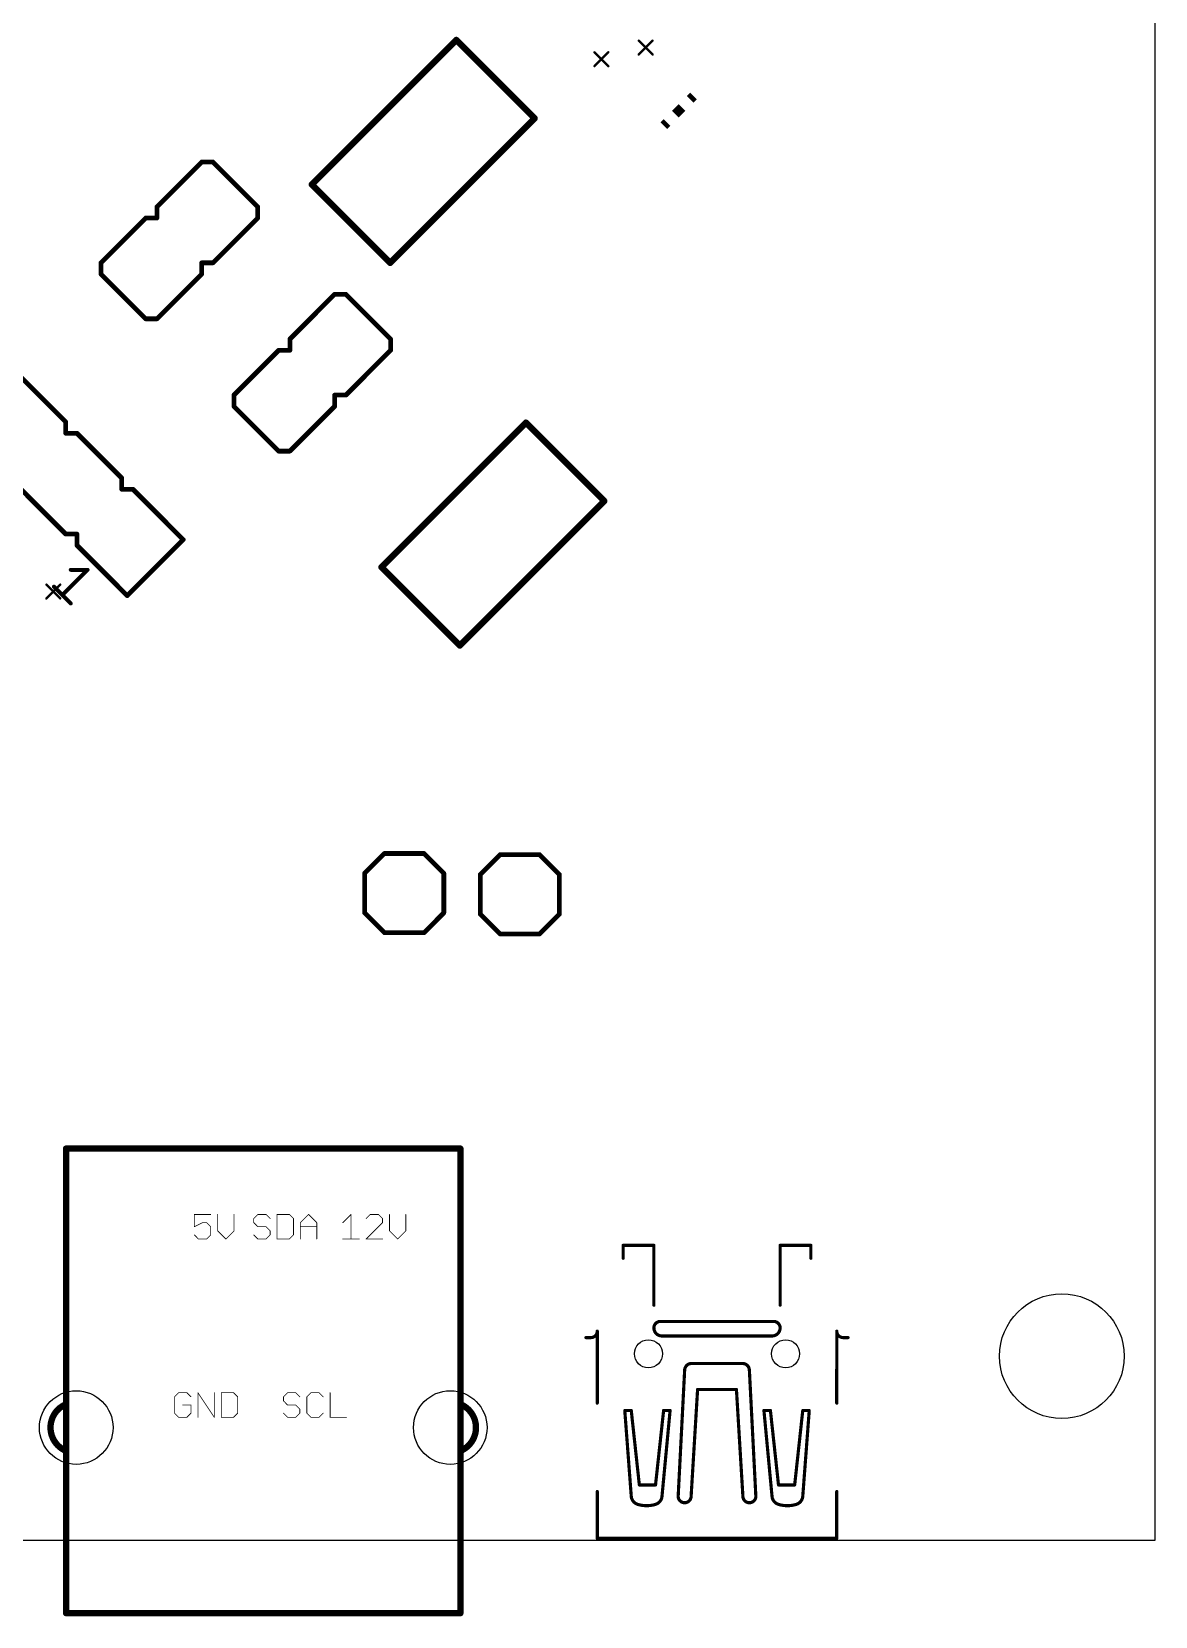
# Model space of a CAD drawing. Extents: x -5 to 95, y -6 to 82.
# Drawn here: x 58.9 to 95, y -5.3 to 45.5 of the extents above; entities that cross this region are included whole.
import ezdxf

# ---------------------------------------------------------------- set-up
doc = ezdxf.new("R2010")
doc.units = 0
doc.layers.add('20', color=7, linetype='CONTINUOUS')
doc.layers.add('21', color=253, linetype='CONTINUOUS')

# ---------------------------------------------------------------- blocks, each defined once
blk = doc.blocks.new('RECT')
blk.add_solid([(-0.5, -0.5), (0.5, -0.5), (-0.5, 0.5), (0.5, 0.5)])

msp = doc.modelspace()

# ---------------------------------------------------------------- linework, layer by layer
at = {"layer": '20'}
for p, q in [((95, -2.9), (95, 81.7)), ((-5, -2.9), (95, -2.9))]:
    msp.add_line(p, q, dxfattribs=at)
for centre, radius in [((92, 3), 2), ((78.7377, 3.0754), 0.45), ((83.1377, 3.0754), 0.45), ((60.38, 0.7098), 1.18), ((72.38, 0.7098), 1.18)]:
    msp.add_circle(centre, radius, dxfattribs=at)
at = {"layer": '21'}
for points, const_width in [([(67.9376, 40.5691), (72.572, 45.2034)], 0.2032), ([(72.572, 45.2034), (75.0865, 42.689)], 0.2032), ([(77.0071, 44.3629), (77.4505, 44.8063)], 0.0762), ([(77.0071, 44.8063), (77.4505, 44.3629)], 0.0762), ([(78.4262, 44.7364), (78.8696, 45.1798)], 0.0762), ([(78.4262, 45.1798), (78.8696, 44.7364)], 0.0762), ([(75.0865, 42.689), (70.4521, 38.0546)], 0.2032), ([(64.4051, 41.2892), (62.9683, 39.8523)], 0.1524), ([(64.4051, 41.2892), (64.7643, 41.2892)], 0.1524), ([(66.2012, 39.8523), (64.7643, 41.2892)], 0.1524), ([(70.4521, 38.0546), (67.9376, 40.5691)], 0.2032), ([(62.9683, 39.4931), (62.9683, 39.8523)], 0.1524), ([(66.2012, 39.4931), (66.2012, 39.8523)], 0.1524), ([(62.6091, 39.4931), (61.1722, 38.0563)], 0.1524), ([(62.9683, 39.4931), (62.6091, 39.4931)], 0.1524), ([(66.2012, 39.4931), (64.7643, 38.0563)], 0.1524), ([(61.1722, 37.6971), (61.1722, 38.0563)], 0.1524), ([(64.4051, 38.0563), (64.7643, 38.0563)], 0.1524), ([(64.4051, 38.0563), (64.4051, 37.6971)], 0.1524), ([(61.1722, 37.6971), (62.6091, 36.2602)], 0.1524), ([(64.4051, 37.6971), (62.9683, 36.2602)], 0.1524), ([(68.6709, 37.0475), (67.234, 35.6106)], 0.1524), ([(68.6709, 37.0475), (69.0301, 37.0475)], 0.1524), ([(70.4669, 35.6106), (69.0301, 37.0475)], 0.1524), ([(62.6091, 36.2602), (62.9683, 36.2602)], 0.1524), ([(67.234, 35.2514), (67.234, 35.6106)], 0.1524), ([(70.4669, 35.2514), (70.4669, 35.6106)], 0.1524), ([(66.8748, 35.2514), (65.438, 33.8146)], 0.1524), ([(67.234, 35.2514), (66.8748, 35.2514)], 0.1524), ([(70.4669, 35.2514), (69.0301, 33.8146)], 0.1524), ([(60.0422, 32.9521), (58.6054, 34.3889)], 0.1524), ([(65.438, 33.4554), (65.438, 33.8146)], 0.1524), ([(68.6709, 33.8146), (69.0301, 33.8146)], 0.1524), ([(68.6709, 33.8146), (68.6709, 33.4554)], 0.1524), ([(60.0422, 32.5929), (60.0422, 32.9521)], 0.1524), ([(65.438, 33.4554), (66.8748, 32.0185)], 0.1524), ([(68.6709, 33.4554), (67.234, 32.0185)], 0.1524), ([(70.1724, 28.2981), (74.8067, 32.9324)], 0.2032), ([(74.8067, 32.9324), (77.3212, 30.418)], 0.2032), ([(60.4014, 32.5929), (60.0422, 32.5929)], 0.1524), ([(61.8383, 31.156), (60.4014, 32.5929)], 0.1524), ([(66.8748, 32.0185), (67.234, 32.0185)], 0.1524), ([(61.8383, 30.7968), (61.8383, 31.156)], 0.1524), ([(58.6054, 30.7968), (60.0422, 29.36)], 0.1524), ([(62.1975, 30.7968), (61.8383, 30.7968)], 0.1524), ([(63.8139, 29.1804), (62.1975, 30.7968)], 0.1524), ([(77.3212, 30.418), (72.6868, 25.7836)], 0.2032), ([(60.0422, 29.36), (60.4014, 29.36)], 0.1524), ([(60.4014, 29.36), (60.4014, 29.0008)], 0.1524), ([(60.4014, 29.0008), (62.0179, 27.3843)], 0.1524), ([(62.0179, 27.3843), (63.8139, 29.1804)], 0.1524), ([(60.7429, 28.2117), (59.934, 27.4027)], 0.127), ([(60.2036, 28.2117), (60.7429, 28.2117)], 0.127), ([(72.6868, 25.7836), (70.1724, 28.2981)], 0.2032), ([(59.4217, 27.7381), (59.8651, 27.2947)], 0.0762), ([(59.8651, 27.7381), (59.4217, 27.2947)], 0.0762), ([(59.6643, 27.6724), (60.2036, 27.1331)], 0.127), ([(70.2671, 19.1177), (69.6321, 18.4827)], 0.1524), ([(70.2671, 19.1177), (71.5371, 19.1177)], 0.1524), ([(71.5371, 19.1177), (72.1721, 18.4827)], 0.1524), ([(73.9757, 19.0792), (73.3407, 18.4442)], 0.1524), ([(73.9757, 19.0792), (75.2457, 19.0792)], 0.1524), ([(75.2457, 19.0792), (75.8807, 18.4442)], 0.1524), ([(69.6321, 18.4827), (69.6321, 17.2127)], 0.1524), ([(72.1721, 18.4827), (72.1721, 17.2127)], 0.1524), ([(73.3407, 18.4442), (73.3407, 17.1742)], 0.1524), ([(75.8807, 18.4442), (75.8807, 17.1742)], 0.1524), ([(69.6321, 17.2127), (70.2671, 16.5777)], 0.1524), ([(72.1721, 17.2127), (71.5371, 16.5777)], 0.1524), ([(73.3407, 17.1742), (73.9757, 16.5392)], 0.1524), ([(75.8807, 17.1742), (75.2457, 16.5392)], 0.1524), ([(71.5371, 16.5777), (70.2671, 16.5777)], 0.1524), ([(75.2457, 16.5392), (73.9757, 16.5392)], 0.1524), ([(72.7049, 9.6548), (60.055, 9.6548)], 0.2032), ([(60.055, 9.6548), (60.055, 1.4598)], 0.2032), ([(72.7049, -0.0402), (72.7049, 9.6548)], 0.2032), ([(64.6955, 7.5431), (64.1702, 7.5431)], 0.0254), ([(64.1702, 7.5431), (64.1702, 7.1491)], 0.0254), ([(64.1702, 7.1491), (64.4328, 7.2804)], 0.0254), ([(64.4328, 7.2804), (64.5642, 7.2804)], 0.0254), ([(64.5642, 7.2804), (64.6955, 7.1491)], 0.0254), ([(64.6955, 7.1491), (64.6955, 6.8864)], 0.0254), ([(64.9186, 7.5431), (64.9186, 7.0177)], 0.0254), ([(65.4439, 7.0177), (65.4439, 7.5431)], 0.0254), ([(66.2065, 7.5431), (66.0752, 7.4118)], 0.0254), ([(66.0752, 7.4118), (66.0752, 7.2804)], 0.0254), ([(66.0752, 7.2804), (66.2065, 7.1491)], 0.0254), ([(66.4692, 7.5431), (66.2065, 7.5431)], 0.0254), ([(66.2065, 7.1491), (66.4692, 7.1491)], 0.0254), ([(66.6005, 7.4118), (66.4692, 7.5431)], 0.0254), ([(66.4692, 7.1491), (66.6005, 7.0177)], 0.0254), ([(66.8236, 7.5431), (66.8236, 6.755)], 0.0254), ([(67.2176, 7.5431), (66.8236, 7.5431)], 0.0254), ([(67.3489, 7.4118), (67.2176, 7.5431)], 0.0254), ([(67.3489, 6.8864), (67.3489, 7.4118)], 0.0254), ([(67.572, 7.2804), (67.8347, 7.5431)], 0.0254), ([(67.572, 6.755), (67.572, 7.2804)], 0.0254), ([(67.572, 7.1491), (68.0974, 7.1491)], 0.0254), ([(67.8347, 7.5431), (68.0974, 7.2804)], 0.0254), ([(68.0974, 7.2804), (68.0974, 6.755)], 0.0254), ([(68.9327, 7.2804), (69.1953, 7.5431)], 0.0254), ([(69.1953, 7.5431), (69.1953, 6.755)], 0.0254), ([(69.8124, 7.5431), (69.6811, 7.4118)], 0.0254), ([(69.6811, 6.755), (70.2064, 7.2804)], 0.0254), ([(70.0751, 7.5431), (69.8124, 7.5431)], 0.0254), ([(70.2064, 7.4118), (70.0751, 7.5431)], 0.0254), ([(70.2064, 7.2804), (70.2064, 7.4118)], 0.0254), ([(70.4295, 7.5431), (70.4295, 7.0177)], 0.0254), ([(70.9549, 7.0177), (70.9549, 7.5431)], 0.0254), ([(64.3015, 6.755), (64.1702, 6.8864)], 0.0254), ([(64.5642, 6.755), (64.3015, 6.755)], 0.0254), ([(64.6955, 6.8864), (64.5642, 6.755)], 0.0254), ([(64.9186, 7.0177), (65.1813, 6.755)], 0.0254), ([(65.1813, 6.755), (65.4439, 7.0177)], 0.0254), ([(66.2065, 6.755), (66.0752, 6.8864)], 0.0254), ([(66.4692, 6.755), (66.2065, 6.755)], 0.0254), ([(66.6005, 6.8864), (66.4692, 6.755)], 0.0254), ([(66.6005, 7.0177), (66.6005, 6.8864)], 0.0254), ([(66.8236, 6.755), (67.2176, 6.755)], 0.0254), ([(67.2176, 6.755), (67.3489, 6.8864)], 0.0254), ([(68.9327, 6.755), (69.458, 6.755)], 0.0254), ([(70.2064, 6.755), (69.6811, 6.755)], 0.0254), ([(70.4295, 7.0177), (70.6922, 6.755)], 0.0254), ([(70.6922, 6.755), (70.9549, 7.0177)], 0.0254), ([(77.9267, 6.5536), (78.9131, 6.5536)], 0.1016), ([(77.9267, 6.1381), (77.9267, 6.5015)], 0.1016), ([(78.9129, 4.6327), (78.9129, 6.5015)], 0.1016), ([(82.9622, 6.5535), (83.9486, 6.5535)], 0.1016), ([(82.9623, 4.6327), (82.9623, 6.5015)], 0.1016), ([(83.9485, 6.1381), (83.9485, 6.5015)], 0.1016), ([(82.7546, 4.1135), (79.1207, 4.1135)], 0.1016), ([(76.8885, 3.5944), (76.7327, 3.5944)], 0.1016), ([(77.0961, 1.4929), (77.0961, 3.802)], 0.1016), ([(78.9131, 3.9059), (78.9131, 3.9058)], 0.1016), ([(79.1726, 3.6463), (82.7027, 3.6463)], 0.1016), ([(84.7791, 1.4928), (84.7792, 3.8021)], 0.1016), ([(84.9867, 3.5944), (85.1425, 3.5944)], 0.1016), ([(79.6918, -1.493), (79.8994, 2.5562)], 0.1016), ([(81.7681, 2.7638), (80.107, 2.7638)], 0.1016), ([(82.1834, -1.493), (81.9758, 2.5562)], 0.1016), ([(60.055, 1.4598), (60.055, -0.0402)], 0.2032), ([(63.6665, 1.8281), (63.5352, 1.6968)], 0.0254), ([(63.5352, 1.6968), (63.5352, 1.1714)], 0.0254), ([(63.9292, 1.8281), (63.6665, 1.8281)], 0.0254), ([(64.0605, 1.6968), (63.9292, 1.8281)], 0.0254), ([(64.2836, 1.04), (64.2836, 1.8281)], 0.0254), ([(64.2836, 1.8281), (64.8089, 1.04)], 0.0254), ([(64.8089, 1.04), (64.8089, 1.8281)], 0.0254), ([(65.032, 1.8281), (65.032, 1.04)], 0.0254), ([(65.426, 1.8281), (65.032, 1.8281)], 0.0254), ([(65.5574, 1.6968), (65.426, 1.8281)], 0.0254), ([(65.5574, 1.1714), (65.5574, 1.6968)], 0.0254), ([(67.159, 1.8281), (67.0277, 1.6968)], 0.0254), ([(67.0277, 1.6968), (67.0277, 1.5654)], 0.0254), ([(67.0277, 1.5654), (67.159, 1.4341)], 0.0254), ([(67.4217, 1.8281), (67.159, 1.8281)], 0.0254), ([(67.553, 1.6968), (67.4217, 1.8281)], 0.0254), ([(67.9074, 1.8281), (67.7761, 1.6968)], 0.0254), ([(67.7761, 1.6968), (67.7761, 1.1714)], 0.0254), ([(68.1701, 1.8281), (67.9074, 1.8281)], 0.0254), ([(68.3014, 1.6968), (68.1701, 1.8281)], 0.0254), ([(68.5245, 1.8281), (68.5245, 1.04)], 0.0254), ([(80.1071, -1.4931), (80.3147, 1.9332)], 0.1016), ([(81.5605, 1.9332), (80.3145, 1.9332)], 0.1016), ([(81.7681, -1.4931), (81.5605, 1.9332)], 0.1016), ([(63.5352, 1.1714), (63.6665, 1.04)], 0.0254), ([(63.6665, 1.04), (63.9292, 1.04)], 0.0254), ([(64.0605, 1.4341), (63.7978, 1.4341)], 0.0254), ([(63.9292, 1.04), (64.0605, 1.1714)], 0.0254), ([(64.0605, 1.1714), (64.0605, 1.4341)], 0.0254), ([(65.032, 1.04), (65.426, 1.04)], 0.0254), ([(65.426, 1.04), (65.5574, 1.1714)], 0.0254), ([(67.159, 1.04), (67.0277, 1.1714)], 0.0254), ([(67.159, 1.4341), (67.4217, 1.4341)], 0.0254), ([(67.4217, 1.04), (67.159, 1.04)], 0.0254), ([(67.4217, 1.4341), (67.553, 1.3027)], 0.0254), ([(67.553, 1.1714), (67.4217, 1.04)], 0.0254), ([(67.553, 1.3027), (67.553, 1.1714)], 0.0254), ([(67.7761, 1.1714), (67.9074, 1.04)], 0.0254), ([(67.9074, 1.04), (68.1701, 1.04)], 0.0254), ([(68.1701, 1.04), (68.3014, 1.1714)], 0.0254), ([(68.5245, 1.04), (69.0499, 1.04)], 0.0254), ([(77.9786, 1.2583), (78.1863, -1.4931)], 0.1016), ([(78.1863, 1.2583), (77.9786, 1.2583)], 0.1016), ([(78.4458, -1.1297), (78.1863, 1.2583)], 0.1016), ([(79.2245, 1.2583), (78.965, -1.1297)], 0.1016), ([(79.1726, -1.4931), (79.4322, 1.2583)], 0.1016), ([(79.4322, 1.2583), (79.2245, 1.2583)], 0.1016), ([(82.7026, -1.4931), (82.443, 1.2583)], 0.1016), ([(82.443, 1.2583), (82.6507, 1.2583)], 0.1016), ([(82.6507, 1.2583), (82.9102, -1.1297)], 0.1016), ([(83.4294, -1.1297), (83.6889, 1.2583)], 0.1016), ([(83.8966, 1.2583), (83.6889, -1.4931)], 0.1016), ([(83.6889, 1.2583), (83.8966, 1.2583)], 0.1016), ([(60.055, -0.0402), (60.055, -5.2402)], 0.2032), ([(72.7049, -5.2402), (72.7049, -0.0402)], 0.2032), ([(77.0961, -2.8428), (77.0962, -1.3393)], 0.1016), ([(78.965, -1.1297), (78.4458, -1.1297)], 0.1016), ([(82.9102, -1.1297), (83.4294, -1.1297)], 0.1016), ([(84.7791, -2.8428), (84.7791, -1.3392)], 0.1016), ([(79.8994, -1.7007), (79.8995, -1.7007)], 0.1016), ([(84.7791, -2.8428), (77.0961, -2.8428)], 0.1016), ([(84.7792, -2.8428), (84.7791, -2.8428)], 0.1016), ([(60.055, -5.2402), (72.7049, -5.2402)], 0.2032)]:
    msp.add_lwpolyline(points, dxfattribs=dict(at, const_width=const_width))
for points, const_width in [([(72.6079, 45.2394, 1), (72.5361, 45.1675)], 0.1016), ([(72.6079, 45.1675, 1), (72.5361, 45.2394)], 0.1016), ([(77.0206, 44.8197, 1), (76.9936, 44.7928)], 0.0381), ([(77.464, 44.7928, 1), (77.4371, 44.8197)], 0.0381), ([(78.4396, 45.1933, 1), (78.4127, 45.1663)], 0.0381), ([(78.4127, 44.7499, 1), (78.4396, 44.7229)], 0.0381), ([(78.883, 45.1663, 1), (78.8561, 45.1933)], 0.0381), ([(78.8561, 44.7229, 1), (78.883, 44.7499)], 0.0381), ([(76.9936, 44.3763, 1), (77.0206, 44.3494)], 0.0381), ([(77.4371, 44.3494, 1), (77.464, 44.3763)], 0.0381), ([(75.1224, 42.653, 1), (75.0505, 42.7249)], 0.1016), ([(75.0505, 42.653, 1), (75.1224, 42.7249)], 0.1016), ([(64.4051, 41.3273, 1), (64.4051, 41.2511)], 0.0762), ([(64.4321, 41.2622, 1), (64.3782, 41.3161)], 0.0762), ([(64.7913, 41.3161, 1), (64.7374, 41.2622)], 0.0762), ([(64.7643, 41.2511, 1), (64.7643, 41.3273)], 0.0762), ([(67.9735, 40.605, 1), (67.9017, 40.5331)], 0.1016), ([(67.9017, 40.605, 1), (67.9735, 40.5331)], 0.1016), ([(62.9413, 39.8793, 1), (62.9952, 39.8254)], 0.0762), ([(63.0064, 39.8523, 1), (62.9302, 39.8523)], 0.0762), ([(66.2393, 39.8523, 1), (66.1631, 39.8523)], 0.0762), ([(66.1742, 39.8254, 1), (66.2281, 39.8793)], 0.0762), ([(62.6091, 39.5312, 1), (62.6091, 39.455)], 0.0762), ([(62.636, 39.4662, 1), (62.5821, 39.5201)], 0.0762), ([(62.9302, 39.4931, 1), (63.0064, 39.4931)], 0.0762), ([(62.9683, 39.455, 1), (62.9683, 39.5312)], 0.0762), ([(66.1631, 39.4931, 1), (66.2393, 39.4931)], 0.0762), ([(66.2281, 39.4662, 1), (66.1742, 39.5201)], 0.0762), ([(61.2103, 38.0563, 1), (61.1341, 38.0563)], 0.0762), ([(61.1453, 38.0832, 1), (61.1992, 38.0293)], 0.0762), ([(64.4051, 38.0944, 1), (64.4051, 38.0182)], 0.0762), ([(64.4432, 38.0563, 1), (64.367, 38.0563)], 0.0762), ([(64.7374, 38.0832, 1), (64.7913, 38.0293)], 0.0762), ([(64.7643, 38.0182, 1), (64.7643, 38.0944)], 0.0762), ([(70.4162, 38.0905, 1), (70.488, 38.0187)], 0.1016), ([(70.4162, 38.0187, 1), (70.488, 38.0905)], 0.1016), ([(61.1992, 37.724, 1), (61.1453, 37.6701)], 0.0762), ([(61.1341, 37.6971, 1), (61.2103, 37.6971)], 0.0762), ([(64.367, 37.6971, 1), (64.4432, 37.6971)], 0.0762), ([(64.4321, 37.6701, 1), (64.3782, 37.724)], 0.0762), ([(68.6709, 37.0856, 1), (68.6709, 37.0094)], 0.0762), ([(68.6978, 37.0205, 1), (68.6439, 37.0744)], 0.0762), ([(69.057, 37.0744, 1), (69.0031, 37.0205)], 0.0762), ([(69.0301, 37.0094, 1), (69.0301, 37.0856)], 0.0762), ([(62.6091, 36.2983, 1), (62.6091, 36.2221)], 0.0762), ([(62.5821, 36.2333, 1), (62.636, 36.2872)], 0.0762), ([(62.9413, 36.2872, 1), (62.9952, 36.2333)], 0.0762), ([(62.9683, 36.2221, 1), (62.9683, 36.2983)], 0.0762), ([(67.2721, 35.6106, 1), (67.1959, 35.6106)], 0.0762), ([(67.2071, 35.6376, 1), (67.261, 35.5837)], 0.0762), ([(70.505, 35.6106, 1), (70.4288, 35.6106)], 0.0762), ([(70.44, 35.5837, 1), (70.4939, 35.6376)], 0.0762), ([(66.8748, 35.2895, 1), (66.8748, 35.2133)], 0.0762), ([(66.9018, 35.2245, 1), (66.8479, 35.2784)], 0.0762), ([(67.1959, 35.2514, 1), (67.2721, 35.2514)], 0.0762), ([(67.234, 35.2133, 1), (67.234, 35.2895)], 0.0762), ([(70.4288, 35.2514, 1), (70.505, 35.2514)], 0.0762), ([(70.4939, 35.2245, 1), (70.44, 35.2784)], 0.0762), ([(65.4761, 33.8146, 1), (65.3999, 33.8146)], 0.0762), ([(65.411, 33.8415, 1), (65.4649, 33.7877)], 0.0762), ([(68.6709, 33.8527, 1), (68.6709, 33.7765)], 0.0762), ([(68.709, 33.8146, 1), (68.6328, 33.8146)], 0.0762), ([(69.0031, 33.8415, 1), (69.057, 33.7877)], 0.0762), ([(69.0301, 33.7765, 1), (69.0301, 33.8527)], 0.0762), ([(60.0803, 32.9521, 1), (60.0041, 32.9521)], 0.0762), ([(65.4649, 33.4823, 1), (65.411, 33.4284)], 0.0762), ([(65.3999, 33.4554, 1), (65.4761, 33.4554)], 0.0762), ([(68.6328, 33.4554, 1), (68.709, 33.4554)], 0.0762), ([(68.6978, 33.4284, 1), (68.6439, 33.4823)], 0.0762), ([(74.8427, 32.9684, 1), (74.7708, 32.8965)], 0.1016), ([(74.8427, 32.8965, 1), (74.7708, 32.9684)], 0.1016), ([(60.0422, 32.631, 1), (60.0422, 32.5548)], 0.0762), ([(60.0041, 32.5929, 1), (60.0803, 32.5929)], 0.0762), ([(60.0153, 32.9251, 1), (60.0692, 32.979)], 0.0762), ([(60.4284, 32.6198, 1), (60.3745, 32.5659)], 0.0762), ([(60.4014, 32.5548, 1), (60.4014, 32.631)], 0.0762), ([(66.8748, 32.0566, 1), (66.8748, 31.9804)], 0.0762), ([(66.8479, 31.9916, 1), (66.9018, 32.0455)], 0.0762), ([(67.2071, 32.0455, 1), (67.261, 31.9916)], 0.0762), ([(67.234, 31.9804, 1), (67.234, 32.0566)], 0.0762), ([(61.8764, 31.156, 1), (61.8002, 31.156)], 0.0762), ([(61.8113, 31.1291, 1), (61.8652, 31.183)], 0.0762), ([(61.8383, 30.8349, 1), (61.8383, 30.7587)], 0.0762), ([(61.8002, 30.7968, 1), (61.8764, 30.7968)], 0.0762), ([(62.2244, 30.8237, 1), (62.1705, 30.7699)], 0.0762), ([(62.1975, 30.7587, 1), (62.1975, 30.8349)], 0.0762), ([(77.3571, 30.382, 1), (77.2853, 30.4539)], 0.1016), ([(77.2853, 30.382, 1), (77.3571, 30.4539)], 0.1016), ([(60.0422, 29.3981, 1), (60.0422, 29.3219)], 0.0762), ([(60.0153, 29.333, 1), (60.0692, 29.3869)], 0.0762), ([(60.4395, 29.36, 1), (60.3633, 29.36)], 0.0762), ([(60.4284, 29.0277, 1), (60.3745, 28.9738)], 0.0762), ([(60.3633, 29.0008, 1), (60.4395, 29.0008)], 0.0762), ([(60.4014, 29.3219, 1), (60.4014, 29.3981)], 0.0762), ([(63.8409, 29.1534, 1), (63.787, 29.2073)], 0.0762), ([(63.787, 29.1534, 1), (63.8409, 29.2073)], 0.0762), ([(60.2036, 28.2434, 1), (60.2036, 28.1799)], 0.0635), ([(60.7653, 28.1892, 1), (60.7204, 28.2341)], 0.0635), ([(60.7429, 28.1799, 1), (60.7429, 28.2434)], 0.0635), ([(70.2083, 28.334, 1), (70.1365, 28.2621)], 0.1016), ([(70.1365, 28.334, 1), (70.2083, 28.2621)], 0.1016), ([(59.4352, 27.7516, 1), (59.4083, 27.7247)], 0.0381), ([(59.6868, 27.6948, 1), (59.6419, 27.6499)], 0.0635), ([(59.8786, 27.7247, 1), (59.8517, 27.7516)], 0.0381), ([(59.9115, 27.4252, 1), (59.9564, 27.3803)], 0.0635), ([(61.9909, 27.4112, 1), (62.0448, 27.3574)], 0.0762), ([(61.9909, 27.3574, 1), (62.0448, 27.4112)], 0.0762), ([(59.4083, 27.3082, 1), (59.4352, 27.2813)], 0.0381), ([(59.8517, 27.2813, 1), (59.8786, 27.3082)], 0.0381), ([(60.1812, 27.1107, 1), (60.2261, 27.1556)], 0.0635), ([(72.6509, 25.8195, 1), (72.7228, 25.7477)], 0.1016), ([(72.6509, 25.7477, 1), (72.7228, 25.8195)], 0.1016), ([(70.2671, 19.1558, 1), (70.2671, 19.0796)], 0.0762), ([(70.294, 19.0908, 1), (70.2401, 19.1447)], 0.0762), ([(71.564, 19.1447, 1), (71.5101, 19.0908)], 0.0762), ([(71.5371, 19.0796, 1), (71.5371, 19.1558)], 0.0762), ([(73.9757, 19.1173, 1), (73.9757, 19.0411)], 0.0762), ([(74.0027, 19.0522, 1), (73.9488, 19.1061)], 0.0762), ([(75.2727, 19.1061, 1), (75.2188, 19.0522)], 0.0762), ([(75.2457, 19.0411, 1), (75.2457, 19.1173)], 0.0762), ([(69.6051, 18.5097, 1), (69.659, 18.4558)], 0.0762), ([(69.6702, 18.4827, 1), (69.594, 18.4827)], 0.0762), ([(72.2102, 18.4827, 1), (72.134, 18.4827)], 0.0762), ([(72.1451, 18.4558, 1), (72.199, 18.5097)], 0.0762), ([(73.3788, 18.4442, 1), (73.3026, 18.4442)], 0.0762), ([(73.3138, 18.4711, 1), (73.3677, 18.4172)], 0.0762), ([(75.9188, 18.4442, 1), (75.8426, 18.4442)], 0.0762), ([(75.8538, 18.4172, 1), (75.9077, 18.4711)], 0.0762), ([(69.659, 17.2397, 1), (69.6051, 17.1858)], 0.0762), ([(72.199, 17.1858, 1), (72.1451, 17.2397)], 0.0762), ([(69.594, 17.2127, 1), (69.6702, 17.2127)], 0.0762), ([(72.134, 17.2127, 1), (72.2102, 17.2127)], 0.0762), ([(73.3677, 17.2011, 1), (73.3138, 17.1472)], 0.0762), ([(73.3026, 17.1742, 1), (73.3788, 17.1742)], 0.0762), ([(75.8426, 17.1742, 1), (75.9188, 17.1742)], 0.0762), ([(75.9077, 17.1472, 1), (75.8538, 17.2011)], 0.0762), ([(70.2671, 16.6158, 1), (70.2671, 16.5396)], 0.0762), ([(70.2401, 16.5508, 1), (70.294, 16.6047)], 0.0762), ([(71.5101, 16.6047, 1), (71.564, 16.5508)], 0.0762), ([(71.5371, 16.5396, 1), (71.5371, 16.6158)], 0.0762), ([(73.9757, 16.5773, 1), (73.9757, 16.5011)], 0.0762), ([(73.9488, 16.5122, 1), (74.0027, 16.5661)], 0.0762), ([(75.2188, 16.5661, 1), (75.2727, 16.5122)], 0.0762), ([(75.2457, 16.5011, 1), (75.2457, 16.5773)], 0.0762), ([(60.055, 9.7056, 1), (60.055, 9.604)], 0.1016), ([(60.1058, 9.6548, 1), (60.0042, 9.6548)], 0.1016), ([(72.7557, 9.6548, 1), (72.6542, 9.6548)], 0.1016), ([(72.7049, 9.604, 1), (72.7049, 9.7056)], 0.1016), ([(64.1702, 7.5495, 1), (64.1702, 7.5368)], 0.0127), ([(64.1765, 7.5431, 1), (64.1638, 7.5431)], 0.0127), ([(64.1673, 7.1547, 1), (64.173, 7.1434)], 0.0127), ([(64.1638, 7.1491, 1), (64.1765, 7.1491)], 0.0127), ([(64.4328, 7.2868, 1), (64.4328, 7.2741)], 0.0127), ([(64.4357, 7.2747, 1), (64.43, 7.2861)], 0.0127), ([(64.5687, 7.2849, 1), (64.5597, 7.2759)], 0.0127), ([(64.5642, 7.2741, 1), (64.5642, 7.2868)], 0.0127), ([(64.7019, 7.1491, 1), (64.6892, 7.1491)], 0.0127), ([(64.691, 7.1446, 1), (64.7, 7.1536)], 0.0127), ([(64.6955, 7.5368, 1), (64.6955, 7.5495)], 0.0127), ([(64.9249, 7.5431, 1), (64.9122, 7.5431)], 0.0127), ([(65.4503, 7.5431, 1), (65.4376, 7.5431)], 0.0127), ([(66.0815, 7.4118, 1), (66.0688, 7.4118)], 0.0127), ([(66.0707, 7.4162, 1), (66.0796, 7.4073)], 0.0127), ([(66.0796, 7.2849, 1), (66.0707, 7.2759)], 0.0127), ([(66.0688, 7.2804, 1), (66.0815, 7.2804)], 0.0127), ([(66.2065, 7.5495, 1), (66.2065, 7.5368)], 0.0127), ([(66.2065, 7.1554, 1), (66.2065, 7.1427)], 0.0127), ([(66.211, 7.5386, 1), (66.202, 7.5476)], 0.0127), ([(66.202, 7.1446, 1), (66.211, 7.1536)], 0.0127), ([(66.4737, 7.5476, 1), (66.4647, 7.5386)], 0.0127), ([(66.4737, 7.1536, 1), (66.4647, 7.1446)], 0.0127), ([(66.4692, 7.5368, 1), (66.4692, 7.5495)], 0.0127), ([(66.4692, 7.1427, 1), (66.4692, 7.1554)], 0.0127), ([(66.596, 7.4073, 1), (66.605, 7.4162)], 0.0127), ([(66.8236, 7.5495, 1), (66.8236, 7.5368)], 0.0127), ([(66.8299, 7.5431, 1), (66.8172, 7.5431)], 0.0127), ([(67.2221, 7.5476, 1), (67.2131, 7.5386)], 0.0127), ([(67.2176, 7.5368, 1), (67.2176, 7.5495)], 0.0127), ([(67.3553, 7.4118, 1), (67.3426, 7.4118)], 0.0127), ([(67.3445, 7.4073, 1), (67.3534, 7.4162)], 0.0127), ([(67.5783, 7.2804, 1), (67.5656, 7.2804)], 0.0127), ([(67.5675, 7.2849, 1), (67.5765, 7.2759)], 0.0127), ([(67.572, 7.1554, 1), (67.572, 7.1427)], 0.0127), ([(67.8392, 7.5476, 1), (67.8302, 7.5386)], 0.0127), ([(67.8392, 7.5386, 1), (67.8302, 7.5476)], 0.0127), ([(68.1037, 7.2804, 1), (68.091, 7.2804)], 0.0127), ([(68.0929, 7.2759, 1), (68.1019, 7.2849)], 0.0127), ([(68.0974, 7.1427, 1), (68.0974, 7.1554)], 0.0127), ([(68.9282, 7.2849, 1), (68.9371, 7.2759)], 0.0127), ([(69.2017, 7.5431, 1), (69.189, 7.5431)], 0.0127), ([(69.1998, 7.5386, 1), (69.1909, 7.5476)], 0.0127), ([(69.6766, 7.4162, 1), (69.6856, 7.4073)], 0.0127), ([(69.8124, 7.5495, 1), (69.8124, 7.5368)], 0.0127), ([(69.8169, 7.5386, 1), (69.8079, 7.5476)], 0.0127), ([(70.0796, 7.5476, 1), (70.0706, 7.5386)], 0.0127), ([(70.0751, 7.5368, 1), (70.0751, 7.5495)], 0.0127), ([(70.2128, 7.4118, 1), (70.2001, 7.4118)], 0.0127), ([(70.2001, 7.2804, 1), (70.2128, 7.2804)], 0.0127), ([(70.202, 7.4073, 1), (70.2109, 7.4162)], 0.0127), ([(70.2109, 7.2759, 1), (70.202, 7.2849)], 0.0127), ([(70.4358, 7.5431, 1), (70.4231, 7.5431)], 0.0127), ([(70.9612, 7.5431, 1), (70.9485, 7.5431)], 0.0127), ([(64.1746, 6.8909, 1), (64.1657, 6.8819)], 0.0127), ([(64.3015, 6.7614, 1), (64.3015, 6.7487)], 0.0127), ([(64.297, 6.7505, 1), (64.306, 6.7595)], 0.0127), ([(64.5597, 6.7595, 1), (64.5687, 6.7505)], 0.0127), ([(64.5642, 6.7487, 1), (64.5642, 6.7614)], 0.0127), ([(64.6892, 6.8864, 1), (64.7019, 6.8864)], 0.0127), ([(64.7, 6.8819, 1), (64.691, 6.8909)], 0.0127), ([(64.9231, 7.0222, 1), (64.9141, 7.0132)], 0.0127), ([(64.9122, 7.0177, 1), (64.9249, 7.0177)], 0.0127), ([(65.1768, 6.7595, 1), (65.1857, 6.7505)], 0.0127), ([(65.1768, 6.7505, 1), (65.1857, 6.7595)], 0.0127), ([(65.4376, 7.0177, 1), (65.4503, 7.0177)], 0.0127), ([(65.4484, 7.0132, 1), (65.4395, 7.0222)], 0.0127), ([(66.0796, 6.8909, 1), (66.0707, 6.8819)], 0.0127), ([(66.2065, 6.7614, 1), (66.2065, 6.7487)], 0.0127), ([(66.202, 6.7505, 1), (66.211, 6.7595)], 0.0127), ([(66.4647, 6.7595, 1), (66.4737, 6.7505)], 0.0127), ([(66.4692, 6.7487, 1), (66.4692, 6.7614)], 0.0127), ([(66.6069, 7.0177, 1), (66.5942, 7.0177)], 0.0127), ([(66.5942, 6.8864, 1), (66.6069, 6.8864)], 0.0127), ([(66.596, 7.0132, 1), (66.605, 7.0222)], 0.0127), ([(66.605, 6.8819, 1), (66.596, 6.8909)], 0.0127), ([(66.8236, 6.7614, 1), (66.8236, 6.7487)], 0.0127), ([(66.8172, 6.755, 1), (66.8299, 6.755)], 0.0127), ([(67.2131, 6.7595, 1), (67.2221, 6.7505)], 0.0127), ([(67.2176, 6.7487, 1), (67.2176, 6.7614)], 0.0127), ([(67.3426, 6.8864, 1), (67.3553, 6.8864)], 0.0127), ([(67.3534, 6.8819, 1), (67.3445, 6.8909)], 0.0127), ([(67.5656, 6.755, 1), (67.5783, 6.755)], 0.0127), ([(68.091, 6.755, 1), (68.1037, 6.755)], 0.0127), ([(68.9327, 6.7614, 1), (68.9327, 6.7487)], 0.0127), ([(69.189, 6.755, 1), (69.2017, 6.755)], 0.0127), ([(69.458, 6.7487, 1), (69.458, 6.7614)], 0.0127), ([(69.6811, 6.7614, 1), (69.6811, 6.7487)], 0.0127), ([(69.6766, 6.7595, 1), (69.6856, 6.7505)], 0.0127), ([(70.2064, 6.7487, 1), (70.2064, 6.7614)], 0.0127), ([(70.434, 7.0222, 1), (70.425, 7.0132)], 0.0127), ([(70.4231, 7.0177, 1), (70.4358, 7.0177)], 0.0127), ([(70.6877, 6.7595, 1), (70.6967, 6.7505)], 0.0127), ([(70.6877, 6.7505, 1), (70.6967, 6.7595)], 0.0127), ([(70.9485, 7.0177, 1), (70.9612, 7.0177)], 0.0127), ([(70.9594, 7.0132, 1), (70.9504, 7.0222)], 0.0127), ([(77.9267, 6.579, 1), (77.9267, 6.5282)], 0.0508), ([(77.9521, 6.5015, 1), (77.9013, 6.5015)], 0.0508), ([(77.9013, 6.1381, 1), (77.9521, 6.1381)], 0.0508), ([(78.9383, 6.5015, 1), (78.8875, 6.5015)], 0.0508), ([(78.9131, 6.5282, 1), (78.9131, 6.579)], 0.0508), ([(82.9622, 6.5789, 1), (82.9622, 6.5281)], 0.0508), ([(82.9877, 6.5015, 1), (82.9369, 6.5015)], 0.0508), ([(83.9739, 6.5015, 1), (83.9231, 6.5015)], 0.0508), ([(83.9231, 6.1381, 1), (83.9739, 6.1381)], 0.0508), ([(83.9486, 6.5281, 1), (83.9486, 6.5789)], 0.0508), ([(78.8875, 4.6327, 1), (78.9383, 4.6327)], 0.0508), ([(82.9369, 4.6327, 1), (82.9877, 4.6327)], 0.0508), ([(79.1207, 4.1135, 0.4145), (78.9131, 3.9059)], 0.1016), ([(79.1207, 4.1389, 1), (79.1207, 4.0881)], 0.0508), ([(79.1207, 4.0881, 1), (79.1207, 4.1389)], 0.0508), ([(82.9621, 3.9059, 0.4145), (82.7545, 4.1135)], 0.1016), ([(82.7545, 4.1389, 1), (82.7545, 4.0881)], 0.0508), ([(82.7546, 4.0881, 1), (82.7546, 4.1389)], 0.0508), ([(76.7327, 3.6198, 1), (76.7327, 3.569)], 0.0508), ([(76.8885, 3.5944, 0.4142), (77.0961, 3.802)], 0.1016), ([(76.8885, 3.6198, 1), (76.8885, 3.569)], 0.0508), ([(76.8885, 3.569, 1), (76.8885, 3.6198)], 0.0508), ([(77.1215, 3.802, 1), (77.0707, 3.802)], 0.0508), ([(77.1215, 3.802, 1), (77.0707, 3.802)], 0.0508), ([(78.9385, 3.9059, 1), (78.8877, 3.9059)], 0.0508), ([(78.9131, 3.9058, 0.414), (79.1726, 3.6463)], 0.1016), ([(78.9385, 3.9058, 1), (78.8877, 3.9058)], 0.0508), ([(78.8877, 3.9059, 1), (78.9385, 3.9059)], 0.0508), ([(78.8877, 3.9058, 1), (78.9385, 3.9058)], 0.0508), ([(79.1726, 3.6717, 1), (79.1726, 3.6209)], 0.0508), ([(79.1726, 3.6209, 1), (79.1726, 3.6717)], 0.0508), ([(82.7026, 3.6463, 0.4135), (82.9621, 3.9058)], 0.1016), ([(82.7026, 3.6717, 1), (82.7026, 3.6209)], 0.0508), ([(82.7027, 3.6209, 1), (82.7027, 3.6717)], 0.0508), ([(82.9875, 3.9058, 1), (82.9367, 3.9059)], 0.0508), ([(82.9367, 3.9059, 1), (82.9875, 3.9059)], 0.0508), ([(84.7791, 3.802, 0.4142), (84.9867, 3.5944)], 0.1016), ([(84.8045, 3.802, 1), (84.7537, 3.802)], 0.0508), ([(84.8046, 3.8021, 1), (84.7538, 3.8021)], 0.0508), ([(84.9867, 3.6198, 1), (84.9867, 3.569)], 0.0508), ([(84.9867, 3.569, 1), (84.9867, 3.6198)], 0.0508), ([(85.1425, 3.569, 1), (85.1425, 3.6198)], 0.0508), ([(80.1071, 2.7638, 0.3827), (79.8994, 2.5562)], 0.1016), ([(79.9248, 2.5549, 1), (79.874, 2.5575)], 0.0508), ([(79.874, 2.5576, 1), (79.9248, 2.5548)], 0.0508), ([(80.107, 2.7892, 1), (80.107, 2.7384)], 0.0508), ([(80.1085, 2.7385, 1), (80.1057, 2.7892)], 0.0508), ([(81.9758, 2.5562, 0.3825), (81.7681, 2.7638)], 0.1016), ([(81.7695, 2.7892, 1), (81.7667, 2.7385)], 0.0508), ([(81.7681, 2.7384, 1), (81.7681, 2.7892)], 0.0508), ([(82.0012, 2.5575, 1), (81.9504, 2.5549)], 0.0508), ([(81.9504, 2.5548, 1), (82.0012, 2.5576)], 0.0508), ([(60.055, 1.4598, 0.6672), (60.055, -0.0402)], 0.2032), ([(60.1058, 1.4598, 1), (60.0042, 1.4598)], 0.1016), ([(60.0745, 1.4129, 1), (60.0354, 1.5067)], 0.1016), ([(63.5415, 1.6968, 1), (63.5288, 1.6968)], 0.0127), ([(63.5307, 1.7012, 1), (63.5396, 1.6923)], 0.0127), ([(63.6665, 1.8345, 1), (63.6665, 1.8218)], 0.0127), ([(63.671, 1.8236, 1), (63.662, 1.8326)], 0.0127), ([(63.9337, 1.8326, 1), (63.9247, 1.8236)], 0.0127), ([(63.9292, 1.8218, 1), (63.9292, 1.8345)], 0.0127), ([(64.056, 1.6923, 1), (64.065, 1.7012)], 0.0127), ([(64.2899, 1.8281, 1), (64.2772, 1.8281)], 0.0127), ([(64.2888, 1.8316, 1), (64.2783, 1.8246)], 0.0127), ([(64.8153, 1.8281, 1), (64.8026, 1.8281)], 0.0127), ([(65.0383, 1.8281, 1), (65.0256, 1.8281)], 0.0127), ([(65.032, 1.8345, 1), (65.032, 1.8218)], 0.0127), ([(65.4305, 1.8326, 1), (65.4215, 1.8236)], 0.0127), ([(65.426, 1.8218, 1), (65.426, 1.8345)], 0.0127), ([(65.5637, 1.6968, 1), (65.551, 1.6968)], 0.0127), ([(65.5529, 1.6923, 1), (65.5619, 1.7012)], 0.0127), ([(67.034, 1.6968, 1), (67.0213, 1.6968)], 0.0127), ([(67.0213, 1.5654, 1), (67.034, 1.5654)], 0.0127), ([(67.0232, 1.7012, 1), (67.0321, 1.6923)], 0.0127), ([(67.0321, 1.5699, 1), (67.0232, 1.5609)], 0.0127), ([(67.159, 1.8345, 1), (67.159, 1.8218)], 0.0127), ([(67.1635, 1.8236, 1), (67.1545, 1.8326)], 0.0127), ([(67.4262, 1.8326, 1), (67.4172, 1.8236)], 0.0127), ([(67.4217, 1.8218, 1), (67.4217, 1.8345)], 0.0127), ([(67.5485, 1.6923, 1), (67.5575, 1.7012)], 0.0127), ([(67.7824, 1.6968, 1), (67.7697, 1.6968)], 0.0127), ([(67.7716, 1.7012, 1), (67.7806, 1.6923)], 0.0127), ([(67.9074, 1.8345, 1), (67.9074, 1.8218)], 0.0127), ([(67.9119, 1.8236, 1), (67.9029, 1.8326)], 0.0127), ([(68.1746, 1.8326, 1), (68.1656, 1.8236)], 0.0127), ([(68.1701, 1.8218, 1), (68.1701, 1.8345)], 0.0127), ([(68.297, 1.6923, 1), (68.3059, 1.7012)], 0.0127), ([(68.5308, 1.8281, 1), (68.5181, 1.8281)], 0.0127), ([(72.7049, -0.0402, 0.6672), (72.7049, 1.4598)], 0.2032), ([(72.7245, 1.5067, 1), (72.6854, 1.4129)], 0.1016), ([(80.3145, 1.9586, 1), (80.3145, 1.9078)], 0.0508), ([(80.3401, 1.9317, 1), (80.2893, 1.9348)], 0.0508), ([(81.5859, 1.9348, 1), (81.5351, 1.9317)], 0.0508), ([(81.5605, 1.9078, 1), (81.5605, 1.9586)], 0.0508), ([(60.0042, 1.4598, 1), (60.1058, 1.4598)], 0.1016), ([(63.5396, 1.1759, 1), (63.5307, 1.1669)], 0.0127), ([(63.5288, 1.1714, 1), (63.5415, 1.1714)], 0.0127), ([(63.6665, 1.0464, 1), (63.6665, 1.0337)], 0.0127), ([(63.662, 1.0355, 1), (63.671, 1.0445)], 0.0127), ([(63.7978, 1.4404, 1), (63.7978, 1.4277)], 0.0127), ([(63.9247, 1.0445, 1), (63.9337, 1.0355)], 0.0127), ([(63.9292, 1.0337, 1), (63.9292, 1.0464)], 0.0127), ([(64.0669, 1.4341, 1), (64.0542, 1.4341)], 0.0127), ([(64.0542, 1.1714, 1), (64.0669, 1.1714)], 0.0127), ([(64.065, 1.1669, 1), (64.056, 1.1759)], 0.0127), ([(64.0605, 1.4277, 1), (64.0605, 1.4404)], 0.0127), ([(64.2772, 1.04, 1), (64.2899, 1.04)], 0.0127), ([(64.8026, 1.04, 1), (64.8153, 1.04)], 0.0127), ([(64.8037, 1.0365, 1), (64.8142, 1.0436)], 0.0127), ([(65.0256, 1.04, 1), (65.0383, 1.04)], 0.0127), ([(65.032, 1.0464, 1), (65.032, 1.0337)], 0.0127), ([(65.4215, 1.0445, 1), (65.4305, 1.0355)], 0.0127), ([(65.426, 1.0337, 1), (65.426, 1.0464)], 0.0127), ([(65.551, 1.1714, 1), (65.5637, 1.1714)], 0.0127), ([(65.5619, 1.1669, 1), (65.5529, 1.1759)], 0.0127), ([(67.0321, 1.1759, 1), (67.0232, 1.1669)], 0.0127), ([(67.159, 1.4404, 1), (67.159, 1.4277)], 0.0127), ([(67.159, 1.0464, 1), (67.159, 1.0337)], 0.0127), ([(67.1545, 1.4296, 1), (67.1635, 1.4386)], 0.0127), ([(67.1545, 1.0355, 1), (67.1635, 1.0445)], 0.0127), ([(67.4262, 1.4386, 1), (67.4172, 1.4296)], 0.0127), ([(67.4172, 1.0445, 1), (67.4262, 1.0355)], 0.0127), ([(67.4217, 1.4277, 1), (67.4217, 1.4404)], 0.0127), ([(67.4217, 1.0337, 1), (67.4217, 1.0464)], 0.0127), ([(67.5594, 1.3027, 1), (67.5467, 1.3027)], 0.0127), ([(67.5467, 1.1714, 1), (67.5594, 1.1714)], 0.0127), ([(67.5485, 1.2982, 1), (67.5575, 1.3072)], 0.0127), ([(67.5575, 1.1669, 1), (67.5485, 1.1759)], 0.0127), ([(67.7806, 1.1759, 1), (67.7716, 1.1669)], 0.0127), ([(67.7697, 1.1714, 1), (67.7824, 1.1714)], 0.0127), ([(67.9074, 1.0464, 1), (67.9074, 1.0337)], 0.0127), ([(67.9029, 1.0355, 1), (67.9119, 1.0445)], 0.0127), ([(68.1656, 1.0445, 1), (68.1746, 1.0355)], 0.0127), ([(68.1701, 1.0337, 1), (68.1701, 1.0464)], 0.0127), ([(68.3059, 1.1669, 1), (68.297, 1.1759)], 0.0127), ([(68.5245, 1.0464, 1), (68.5245, 1.0337)], 0.0127), ([(68.5181, 1.04, 1), (68.5308, 1.04)], 0.0127), ([(69.0499, 1.0337, 1), (69.0499, 1.0464)], 0.0127), ([(77.0707, 1.4929, 1), (77.1215, 1.4929)], 0.0508), ([(78.0039, 1.2602, 1), (77.9533, 1.2564)], 0.0508), ([(77.9786, 1.2837, 1), (77.9786, 1.2329)], 0.0508), ([(78.2115, 1.2611, 1), (78.161, 1.2556)], 0.0508), ([(78.1863, 1.2329, 1), (78.1863, 1.2837)], 0.0508), ([(79.2245, 1.2837, 1), (79.2245, 1.2329)], 0.0508), ([(79.2497, 1.2556, 1), (79.1992, 1.2611)], 0.0508), ([(79.4575, 1.2559, 1), (79.4069, 1.2607)], 0.0508), ([(79.4322, 1.2329, 1), (79.4322, 1.2837)], 0.0508), ([(82.4683, 1.2607, 1), (82.4177, 1.2559)], 0.0508), ([(82.443, 1.2837, 1), (82.443, 1.2329)], 0.0508), ([(82.6759, 1.2611, 1), (82.6254, 1.2556)], 0.0508), ([(82.6507, 1.2329, 1), (82.6507, 1.2837)], 0.0508), ([(83.6889, 1.2837, 1), (83.6889, 1.2329)], 0.0508), ([(83.7141, 1.2556, 1), (83.6636, 1.2611)], 0.0508), ([(83.9219, 1.2564, 1), (83.8713, 1.2602)], 0.0508), ([(83.8966, 1.2329, 1), (83.8966, 1.2837)], 0.0508), ([(84.7537, 1.4928, 1), (84.8045, 1.4928)], 0.0508), ([(60.1058, -0.0402, 1), (60.0042, -0.0402)], 0.1016), ([(60.0042, -0.0402, 1), (60.1058, -0.0402)], 0.1016), ([(60.0354, -0.0871, 1), (60.0745, 0.0067)], 0.1016), ([(72.6854, 0.0067, 1), (72.7245, -0.0871)], 0.1016), ([(72.7557, -0.0402, 1), (72.6542, -0.0402)], 0.1016), ([(72.6542, -0.0402, 1), (72.7557, -0.0402)], 0.1016), ([(77.1216, -1.3393, 1), (77.0708, -1.3393)], 0.0508), ([(78.1863, -1.4931, 0.3087), (78.3939, -1.7526)], 0.1016), ([(78.2116, -1.4911, 1), (78.161, -1.495)], 0.0508), ([(78.161, -1.495, 1), (78.2116, -1.4912)], 0.0508), ([(78.4458, -1.1043, 1), (78.4458, -1.1551)], 0.0508), ([(78.4205, -1.1324, 1), (78.471, -1.1269)], 0.0508), ([(78.9397, -1.1269, 1), (78.9902, -1.1324)], 0.0508), ([(78.965, -1.7526, 0.3087), (79.1726, -1.4931)], 0.1016), ([(78.965, -1.1551, 1), (78.965, -1.1043)], 0.0508), ([(79.1473, -1.4907, 1), (79.1979, -1.4955)], 0.0508), ([(79.1979, -1.495, 1), (79.1473, -1.4911)], 0.0508), ([(79.6918, -1.4931, 0.4142), (79.8994, -1.7007)], 0.1016), ([(79.7172, -1.4931, 1), (79.6664, -1.4931)], 0.0508), ([(79.6664, -1.4917, 1), (79.7172, -1.4943)], 0.0508), ([(79.8995, -1.7007, 0.4142), (80.1071, -1.4931)], 0.1016), ([(80.1325, -1.4931, 1), (80.0817, -1.4931)], 0.0508), ([(80.0817, -1.4915, 1), (80.1325, -1.4946)], 0.0508), ([(81.7681, -1.4931, 0.4142), (81.9757, -1.7007)], 0.1016), ([(81.7935, -1.4931, 1), (81.7427, -1.4931)], 0.0508), ([(81.7427, -1.4946, 1), (81.7935, -1.4915)], 0.0508), ([(81.9758, -1.7007, 0.4142), (82.1834, -1.4931)], 0.1016), ([(82.2088, -1.4931, 1), (82.158, -1.4931)], 0.0508), ([(82.158, -1.4943, 1), (82.2088, -1.4917)], 0.0508), ([(82.7026, -1.4931, 0.3087), (82.9102, -1.7526)], 0.1016), ([(82.7279, -1.4911, 1), (82.6773, -1.495)], 0.0508), ([(82.6773, -1.4955, 1), (82.7279, -1.4907)], 0.0508), ([(82.9102, -1.1043, 1), (82.9102, -1.1551)], 0.0508), ([(82.8849, -1.1324, 1), (82.9354, -1.1269)], 0.0508), ([(83.4041, -1.1269, 1), (83.4546, -1.1324)], 0.0508), ([(83.4294, -1.1551, 1), (83.4294, -1.1043)], 0.0508), ([(83.4813, -1.7526, 0.3087), (83.6889, -1.4931)], 0.1016), ([(83.6636, -1.4912, 1), (83.7142, -1.495)], 0.0508), ([(83.7142, -1.495, 1), (83.6636, -1.4911)], 0.0508), ([(84.8045, -1.3392, 1), (84.7537, -1.3392)], 0.0508), ([(78.3939, -1.7526, 0.1499), (78.965, -1.7526)], 0.1016), ([(78.4013, -1.7283, 1), (78.3864, -1.7768)], 0.0508), ([(78.3865, -1.7769, 1), (78.4013, -1.7283)], 0.0508), ([(78.9576, -1.7283, 1), (78.9724, -1.7769)], 0.0508), ([(78.9724, -1.7768, 1), (78.9575, -1.7283)], 0.0508), ([(79.8994, -1.6753, 1), (79.8994, -1.7261)], 0.0508), ([(79.8995, -1.6753, 1), (79.8995, -1.7261)], 0.0508), ([(79.8994, -1.7261, 1), (79.8994, -1.6753)], 0.0508), ([(79.8995, -1.7261, 1), (79.8995, -1.6753)], 0.0508), ([(81.9758, -1.6753, 1), (81.9758, -1.7261)], 0.0508), ([(81.9757, -1.7261, 1), (81.9757, -1.6753)], 0.0508), ([(82.9102, -1.7526, 0.1499), (83.4813, -1.7526)], 0.1016), ([(82.9176, -1.7283, 1), (82.9027, -1.7768)], 0.0508), ([(82.9028, -1.7769, 1), (82.9176, -1.7283)], 0.0508), ([(83.4739, -1.7283, 1), (83.4887, -1.7769)], 0.0508), ([(83.4887, -1.7768, 1), (83.4738, -1.7283)], 0.0508), ([(77.0961, -2.8174, 1), (77.0961, -2.8682)], 0.0508), ([(77.0707, -2.8428, 1), (77.1215, -2.8428)], 0.0508), ([(84.7791, -2.8174, 1), (84.7791, -2.8682)], 0.0508), ([(84.7537, -2.8428, 1), (84.8045, -2.8428)], 0.0508), ([(84.7791, -2.8682, 1), (84.7791, -2.8174)], 0.0508), ([(84.7792, -2.8682, 1), (84.7792, -2.8174)], 0.0508), ([(60.055, -5.1894, 1), (60.055, -5.291)], 0.1016), ([(60.0042, -5.2402, 1), (60.1058, -5.2402)], 0.1016), ([(72.6542, -5.2402, 1), (72.7557, -5.2402)], 0.1016), ([(72.7049, -5.291, 1), (72.7049, -5.1894)], 0.1016)]:
    msp.add_lwpolyline(points, format="xyb", dxfattribs=dict(at, const_width=const_width))

# ---------------------------------------------------------------- block references
at = {"layer": '21', "yscale": 0.3, "rotation": 225}
for p, xscale in [((80.1302, 43.354), 0.15), ((79.7059, 42.9298), 0.3), ((79.2816, 42.5055), 0.15)]:
    msp.add_blockref('RECT', p, dxfattribs=dict(at, xscale=xscale))

doc.saveas('drawing.dxf')
